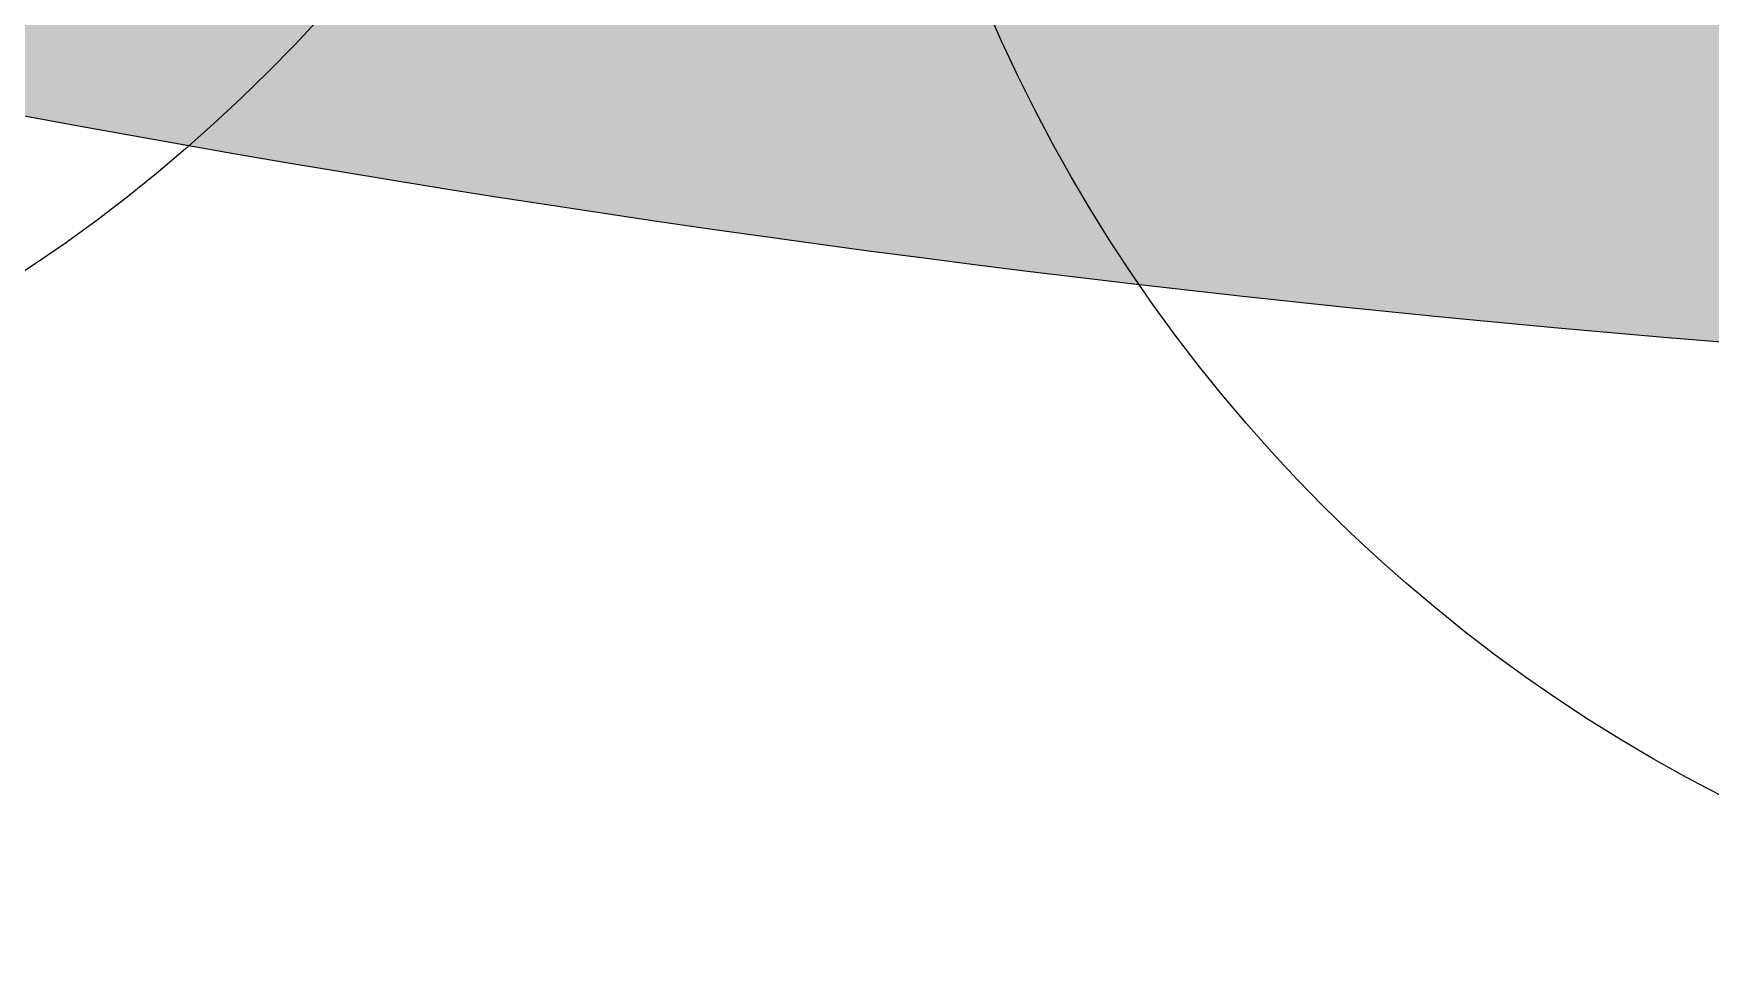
# Model space of a CAD drawing. Header units: millimetres. Extents: x 837300 to 838100, y 1173100 to 1173878.
# Drawn here: x 837835.58 to 837836.231, y 1173269.767 to 1173270.13 of the extents above; entities that cross this region are included whole.
import ezdxf

# ---------------------------------------------------------------- set-up
doc = ezdxf.new("R2010")
doc.units = ezdxf.units.MM
doc.layers.add('OLD-ANT-PLANTAS PROPUESTAS$0$A-BORDE DE LOSA PERFIL IPE', color=2, linetype='Continuous')
doc.layers.add('OLD-ANT-PLANTAS PROPUESTAS$0$A-FONDO_253', color=253, linetype='Continuous')

# ---------------------------------------------------------------- blocks, each defined once
blk = doc.blocks.new('*U221')
at = {"layer": 'Defpoints'}
blk.add_circle((-0.1268912081047129, 0.5981190003135836), 0.6114308362153273, dxfattribs=at)

msp = doc.modelspace()

# ---------------------------------------------------------------- hatches: boundary and pattern name
at = {"layer": 'OLD-ANT-PLANTAS PROPUESTAS$0$A-FONDO_253'}
h = msp.add_hatch(color=256, dxfattribs=at)
h.dxf.hatch_style = 1
edge = h.paths.add_edge_path(flags=16)
edge.add_arc((837846.5301453683, 1173295.953910174), 7.586809834043555, 283.24707825742183, 358.05935813092213, ccw=False)
edge.add_arc((837850.988502994, 1173281.932776011), 7.171936876039427, 112.2861749079983, 191.8268704712429)
edge.add_arc((837834.7347462943, 1173278.789768108), 9.384415709847039, -50.435836864167015, 10.269772188793809, ccw=False)
edge.add_arc((837836.7501518594, 1173276.39173303), 6.252101179304477, 215.4926490161821, 309.3232270968943, ccw=False)
edge.add_arc((837839.3232954134, 1173278.178171967), 9.3844157097209, 124.23650006713709, 215.2517129785337, ccw=False)
edge.add_arc((837831.6060329922, 1173289.392694136), 4.229280208041288, 305.1933866304875, 455.5204926656616)
edge.add_arc((837830.0952405552, 1173303.880217894), 10.33697513051549, 219.2368712588721, 276.13054367370364, ccw=False)
edge.add_arc((837827.430814163, 1173301.687641688), 6.88642324873706, 124.7599641215541, 219.1294688324285, ccw=False)
edge.add_arc((837829.3821812117, 1173298.841815892), 10.33697504430831, 56.2613122756797, 124.65256233391159, ccw=False)
edge.add_arc((837840.8039818662, 1173317.23205479), 11.32236051775362, 239.8865652890304, 421.4706495092665)
edge.add_arc((837858.6596540126, 1173341.400139558), 18.89914289688154, 173.4387202515805, 228.8026352438406, ccw=False)
edge.add_arc((837850.1752438102, 1173342.37590039), 10.3588076771043, 80.7647891903643, 173.4381219327946, ccw=False)
edge.add_arc((837848.8044316353, 1173333.946298881), 18.89914183868737, 8.127457245741425, 80.76419712537557, ccw=False)
edge.add_arc((837881.8451341189, 1173340.776830987), 14.9225649428947, 196.1815713718582, 260.449656270058)
edge.add_arc((837878.0359703844, 1173314.582268599), 11.55599509919308, 37.2191646545719, 83.37461508773953, ccw=False)
edge.add_arc((837882.5176798025, 1173318.45000263), 5.659678873319843, -57.83260482078077, 33.47939740299239, ccw=False)
edge.add_arc((837879.2428033736, 1173323.833913709), 11.96103711820775, 260.1073582825244, 301.71617843595766, ccw=False)
edge.add_arc((837872.6988795416, 1173296.567735193), 16.12060282947318, 73.83152420616896, 104.3383149917019)
edge.add_arc((837874.2834243785, 1173292.54740948), 20.41523595755922, 105.8527926287931, 171.1251933483626)
edge = h.paths.add_edge_path()
edge.add_arc((837846.5301453684, 1173295.953910174), 7.736809833975238, 283.3357786333189, 357.9916040304999, ccw=False)
edge.add_arc((837850.9885029936, 1173281.932776011), 7.02193687590027, 112.3819360550952, 191.8433487557617)
edge.add_arc((837834.734746294, 1173278.789768108), 9.534415710202364, -50.43772840478982, 10.282134741389427, ccw=False)
edge.add_arc((837836.7501518592, 1173276.39173303), 6.402101179435459, 215.4898209326173, 309.3260551868126, ccw=False)
edge.add_arc((837839.3232954135, 1173278.178171966), 9.534415709840712, 124.2441251348215, 215.2536045215838, ccw=False)
edge.add_arc((837831.6060329924, 1173289.392694136), 4.079280208227106, 305.2107514060968, 455.5094180571855)
edge.add_arc((837830.0952405544, 1173303.880217895), 10.48697513031891, 219.2361045206322, 276.1261256168825, ccw=False)
edge.add_arc((837827.430814163, 1173301.687641688), 7.03642324902373, 124.75881730292761, 219.1306156626226, ccw=False)
edge.add_arc((837829.3821812115, 1173298.841815892), 10.48697504416832, 56.28742762810998, 124.65332907174431, ccw=False)
edge.add_arc((837840.8039818668, 1173317.23205479), 11.17236051800369, 239.910740858565, 421.5555859230246)
edge.add_arc((837858.6596540124, 1173341.400139558), 19.04914289673402, 173.4387202522268, 228.8529825297495, ccw=False)
edge.add_arc((837850.1752444586, 1173342.375899533), 10.50880841939404, 80.76479349176378, 173.4381262336649, ccw=False)
edge.add_arc((837848.8044306977, 1173333.946297962), 19.04914289675851, 8.159365535393022, 80.76419948220092, ccw=False)
edge.add_arc((837881.8451341185, 1173340.776830988), 14.77256494282532, 196.2223451122014, 260.4348885025257)
edge.add_arc((837878.0359703832, 1173314.582268599), 11.70599509966811, 37.195275260003484, 83.35576311018377, ccw=False)
edge.add_arc((837882.5176798025, 1173318.45000263), 5.809678873148975, -57.83844977309383, 33.52785266436109, ccw=False)
edge.add_arc((837879.2428033736, 1173323.833913709), 12.11103711795276, 260.06824299523294, 301.71896313289614, ccw=False)
edge.add_arc((837872.6988795426, 1173296.567735192), 15.97060282966365, 73.80218351993456, 104.3312059047314)
edge.add_arc((837874.283424378, 1173292.54740948), 20.26523595713034, 105.8584006836914, 171.0996726054483)

# ---------------------------------------------------------------- linework, layer by layer
at = {"layer": 'OLD-ANT-PLANTAS PROPUESTAS$0$A-BORDE DE LOSA PERFIL IPE'}
msp.add_lwpolyline([(837854.2622024972, 1173295.682766367, -0.3377803210593293), (837848.3146977986, 1173288.425723206, 0.3613111546678189), (837844.1160463623, 1173280.491617679, -0.2713185480994544), (837840.8073727895, 1173271.439374215, -0.4339629793226585), (837831.5374415378, 1173272.674939975, -0.4193834373256859), (837833.9580873868, 1173286.059772423, 0.769399540497886), (837831.2143838672, 1173293.453129824, -0.2534568835582636), (837821.9725952212, 1173297.247022573, -0.4367427251748424), (837823.4191860243, 1173307.46848002, -0.3074773128967965), (837835.2027351862, 1173307.565221019, 1.014457994162955), (837846.1254436004, 1173327.05568368, -0.2466150851118791), (837839.7352789477, 1173343.576805245, -0.4279464838302137), (837851.8617791889, 1173352.74849106, -0.3278399087353835), (837867.6607416956, 1173336.649884589, 0.2877493016693207), (837879.3904017624, 1173326.209643063, -0.2041816495668742), (837887.3607292899, 1173321.658933958, -0.4212154067068083), (837885.6102200692, 1173313.531815636, -0.1837631169719063), (837877.1539512202, 1173311.904374038, 0.1340015194746014), (837868.7457281863, 1173312.041349802, 0.2926159559505841), (837854.2622024976, 1173295.682766367)], format="xyb", close=True, dxfattribs=at)

# ---------------------------------------------------------------- block references
at = {"extrusion": (0.004559821881364287, -0.001642329636591746, 0.9999882553199188), "rotation": 244.2786826142848}
msp.add_blockref('*U221', (837825.9346986192, 1173275.385021789, 1893.479513622219), dxfattribs=at)
at = {"extrusion": (-0.004832194721363173, -0.0003984282318884348, 0.9999882455054755), "rotation": 256.6770391021748}
msp.add_blockref('*U221', (837826.1202436279, 1173268.687071202, -4516.056167573232), dxfattribs=at)

doc.saveas('drawing.dxf')
